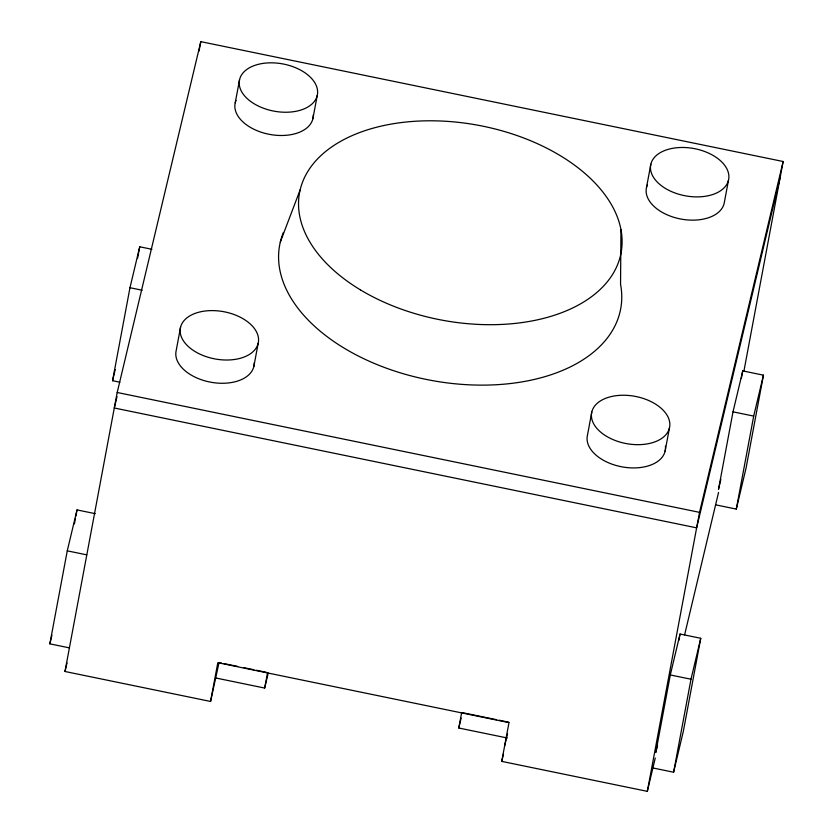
<?xml version="1.0" encoding="UTF-8"?>
<svg xmlns="http://www.w3.org/2000/svg" width="833" height="833" viewBox="0 0 833 833"><rect width="100%" height="100%" fill="white"/><g stroke="black" fill="none" stroke-linecap="round" stroke-linejoin="round"><path stroke-width="1.25" d="M620.96 229.616L620.543 284.282A173.462 105.114 10.6 0 1 440.011 381.878A173.462 105.114 10.6 0 1 283.397 232.49M69.337 647.855L49.855 643.847L67.265 550.842L77.021 509.911L95.274 513.669M74.397 523.926L75.345 518.824M75.824 516.283L77.021 509.911M119.869 382.222L112.559 380.712L129.969 287.708L139.725 246.787L151.898 249.286M137.58 258.251L139.725 246.787M221.526 663.078L219.037 662.568L210.562 701.459L64.984 671.492L117.193 392.489L200.805 41.65L783.145 161.508L743.859 371.435M199.014 51.188L200.805 41.65M180.542 327.317L176.19 350.568A39.651 24.022 10.6 0 0 212.498 382.503A39.651 24.022 10.6 0 0 254.221 362.792M235.229 102.792L239.581 79.541M253.836 366.551L258.178 343.3A39.651 24.022 10.6 0 0 204.772 311.063A39.651 24.022 10.6 0 0 195.12 351.568A39.651 24.022 10.6 0 0 258.178 343.3M312.875 118.775L317.227 95.524A39.651 24.022 10.6 0 0 263.822 63.287A39.651 24.022 10.6 0 0 254.169 103.792A39.651 24.022 10.6 0 0 317.227 95.524M210.562 701.459L217.819 662.704L508.984 722.638L501.737 761.383L647.324 791.35L655.259 758.04M216.143 678.062L264.665 688.058L267.57 672.554M507.307 737.996L458.785 728.011L461.68 712.507L496.52 719.681M591.805 411.971L587.463 435.222A39.651 24.022 10.6 0 0 624.802 467.313A39.651 24.022 10.6 0 0 665.411 446.155M646.502 187.446L650.854 164.195M665.098 451.205L669.451 427.954A39.651 24.022 10.6 0 0 616.045 395.706A39.651 24.022 10.6 0 0 606.393 436.221A39.651 24.022 10.6 0 0 669.451 427.954M728.5 180.178A39.651 24.022 10.6 0 1 665.442 188.445A39.651 24.022 10.6 0 1 675.094 147.93A39.651 24.022 10.6 0 1 728.5 180.178L724.148 203.429A39.651 24.022 10.6 0 1 677.729 218.371A39.651 24.022 10.6 0 1 647.303 185.051M647.324 791.35L699.533 512.347L783.145 161.508M652.895 767.964L673.595 772.222L683.341 731.291L700.751 638.286L680.051 634.028L670.294 674.959L655.8 752.459L657.57 745.014M678.864 640.379L680.051 634.028M715.599 504.829L736.299 509.088L746.045 468.156L763.455 375.162L742.755 370.904L733.009 411.835L718.504 489.335L720.868 479.412M741.328 378.526L742.755 370.904M673.595 772.222L690.994 679.218L700.751 638.286M736.299 509.088L753.698 416.094L763.455 375.162M49.855 643.847L51.927 635.163M112.559 380.712L115.225 369.55M117.005 396.633L114.298 407.993L696.638 527.851L780.24 177.012M64.984 671.492L67.036 662.87M264.665 688.058L268.216 673.168M458.785 728.011L461.149 718.088M504.642 745.889L507.568 733.571M501.737 761.383L503.496 754M684.611 634.871L718.556 492.428M280.315 242.039L300.182 189.789M129.969 287.708L142.141 290.217M733.009 411.835L753.698 416.094M117.193 392.489L699.533 512.347M67.265 550.842L86.747 554.851M670.294 674.959L690.994 679.218M224.015 663.589L237.707 666.41M243.923 667.691L253.878 669.742M256.366 670.253L266.321 672.293M499.009 720.191L508.963 722.242M313.27 115.016A39.651 24.022 10.6 0 1 269.507 134.373A39.651 24.022 10.6 0 1 236.031 100.397M360.335 289.822A163.549 99.106 10.6 0 0 620.46 255.71A163.549 99.106 10.6 0 0 400.163 122.711A163.549 99.106 10.6 0 0 360.335 289.822"/></g></svg>
